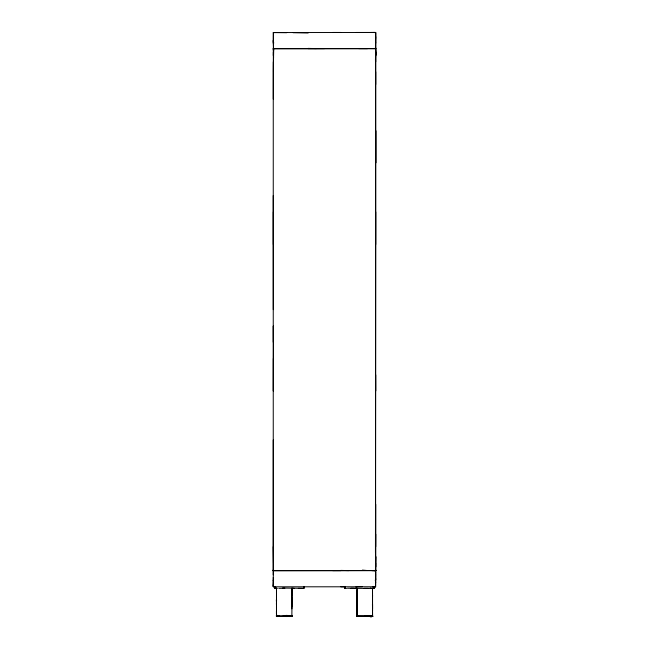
<?xml version="1.0" encoding="UTF-8"?>
<svg xmlns="http://www.w3.org/2000/svg" width="649" height="649" viewBox="0 0 649 649"><rect width="100%" height="100%" fill="white"/><g stroke="black" fill="none" stroke-linecap="round" stroke-linejoin="round"><path stroke-width="0.97" d="M273.286 309.646L273.245 195.609M273.261 439.981L273.245 570.86L273.716 570.625L273.261 570.544L273.245 358.524L273.261 71.788L273.716 48.618L273.245 48.083M273.286 99.078L273.343 48.643L273.261 50.184M273.343 358.524L273.343 391.104L273.464 325.944M274.657 587.71L274.876 588.375L274.657 586.542M276.482 592.87L276.482 588.237L276.506 615.577L279.378 615.658M356.926 606.661L356.926 602.118L357.015 616.509M356.918 595.182L357.031 615.577L372.494 615.577L372.518 588.237L372.567 610.944M374.343 586.542L374.384 588.156M375.657 570.39L375.739 504.338M375.455 552.624L375.739 211.898M375.706 244.486L375.706 71.788M375.706 84.475L375.706 48.675L358.767 48.618M356.934 615.577L357.015 588.237L357.291 594.192M375.706 546.709L375.739 534.2M273.343 211.898L273.343 244.486M273.286 342.234L273.343 325.944L273.464 342.234M375.706 374.814L375.657 391.104L375.536 374.814M274.146 586.81L375.536 586.785L375.657 573.602M273.245 43.126L273.464 32.458M291.872 615.577L291.985 602.118M292.074 616.339L276.79 616.526L276.401 615.763L291.79 615.658L291.985 616.509M375.763 49.113L375.657 48.643L375.706 61.85M375.739 37.942L375.739 43.126M276.482 608.884L276.482 595.182M276.506 615.577L276.482 606.661M291.985 599.814L292.042 595.182M273.716 32.45L273.278 32.555L375.649 32.491L375.657 48.618L375.657 32.466L373.021 32.45M273.286 55.498L273.586 50.038M344.838 586.582L344.944 588.367M375.657 37.942L375.706 32.499L375.292 32.994M273.245 570.398L273.351 586.769L275.298 586.785L273.261 586.704L273.716 586.258M372.51 615.641L372.412 616.518L371.001 616.55L372.599 616.339L372.518 608.884M372.518 597.494L372.567 595.182M375.739 51.888L375.43 60.292M292.042 588.237L291.661 595.182M357.015 590.549L357.25 615.658M356.934 615.398L357.015 612.721L356.958 614.1M276.409 604.406L276.571 599.814M291.888 604.406L291.985 597.494M356.918 616.242C354.184 616.777 388.199 616.217 364.787 616.509M273.245 49.113L273.343 48.643M291.985 615.398L292.042 616.469L291.636 615.658L291.872 616.518L291.206 616.55M304.113 586.582L304.057 588.367L282.599 588.043M291.888 595.182L291.985 592.87M374.311 586.647L374.238 588.359L371.804 588.367M371.763 570.641L375.755 570.86L375.657 586.785M372.567 608.884L372.567 604.406M273.245 586.558L273.464 583.808M375.536 568.711L375.755 556.566L375.649 570.536L332.742 570.641M375.471 40.352L375.706 36.652M369.816 616.469C371.569 618.164 373.289 614.676 372.429 616.534M374.27 586.582L374.124 588.375L350.647 588.367L357.242 588.375L354.93 588.367L356.796 588.319M276.433 614.1L276.433 610.944M344.887 587.491L344.887 588.359L346.428 588.367M273.245 570.86L273.351 570.658M372.567 614.944L372.575 615.577M372.599 615.925L371.763 616.55M303.805 588.156L304.032 586.582M276.571 615.763L276.466 616.461L277.999 616.412M273.261 574.819L273.351 570.731L340.863 570.625M372.591 616.339L372.21 616.339C372.777 615.366 372.023 615.447 372.534 616.461L372.161 615.658M273.245 32.685L273.464 48.626L273.261 40.538L273.716 43.126M276.807 615.577L276.466 616.461L276.401 615.398M375.755 570.86L375.755 570.398M375.536 48.626L375.755 48.083M375.755 570.09L375.739 570.544L375.657 570.09M375.763 570.09L375.649 570.536L375.292 570.09M276.417 615.577L276.401 616.339M273.464 570.09L273.343 570.625L374.871 570.641L375.722 570.731L375.292 571.161L375.706 572.54M375.657 570.625L375.739 570.544M374.311 588.359L372.299 588.359M375.698 48.691L375.292 48.862M375.292 48.083L375.657 48.618L273.351 48.521L274.811 48.529M276.79 615.398L276.433 616.469L276.807 615.69M375.536 586.801L373.029 586.558M375.536 586.785L375.292 586.258M291.79 615.658L286.022 615.398M273.261 48.732L273.716 49.113M357.364 615.69L356.966 616.469L357.364 615.658M374.124 588.375L374.368 587.223L374.238 588.359L372.615 588.31M303.805 588.375L298.353 588.335M289.235 616.534L292.009 616.461L291.888 615.723M274.665 588.327L274.657 586.639L274.657 588.335L276.393 588.156M286.022 616.469L288.432 616.226M375.292 570.625L375.706 570.593M276.482 616.339L279.184 616.339M292.018 615.69L284.205 615.723M278.819 588.359L284.797 588.237M354.192 588.319L347.41 588.237M286.022 616.534L292.009 616.461L282.396 616.339M291.758 588.367L294.07 588.335M356.041 586.785L362.393 586.704M308.153 48.634L324.5 48.626M370.879 32.466L375.292 32.45L356.041 32.466M340.863 586.81L344.911 586.793M274.616 588.237L274.73 586.631M293.032 32.685L308.153 32.994M367.456 48.675L273.343 48.87M332.742 32.45L340.863 32.458M364.203 588.367L368.413 588.375M274.657 588.335L277.399 588.359M356.958 615.763L356.991 616.461L361.266 616.509M344.822 587.491L344.887 588.359L345.787 588.375M286.712 32.685L273.351 32.555L273.716 32.994M368.194 615.658L370.993 615.723M308.153 48.391L316.258 48.586M340.863 570.398L348.748 570.625M356.991 616.461L358.572 616.509M287.734 616.412L289.235 616.469M364.787 615.577L366.539 615.658M362.393 570.09L367.456 570.544M344.83 587.223L345.195 588.375M371.666 615.666L372.429 615.763M276.79 616.469L277.237 616.55M370.173 588.043L371.601 588.335M375.292 48.618L375.722 48.74M273.261 586.704L273.237 584.879M357.112 615.763L357.339 616.412M273.245 570.09L273.464 570.617L273.237 570.09M375.292 580.003L375.706 582.591M375.649 48.74L375.739 55.498L375.657 50.184M291.709 598.419L291.888 602.118M375.706 578.705L375.763 580.003M273.237 580.003L273.343 585.722L273.237 582.591M372.429 604.406L372.518 606.661M273.343 51.888L273.562 57.866M273.464 562.999L273.261 546.709M375.657 562.999L375.755 566.788M291.985 604.406L292.042 606.661M276.433 588.237L276.482 590.549M292.074 592.87L291.985 588.237L291.888 608.884M344.862 586.639L344.895 588.327M273.343 61.85L273.464 71.788M276.571 614.1L276.588 615.577M273.261 577.415L273.286 581.293M375.609 42.445L375.609 579.111M375.755 130.692L375.739 163.029L375.706 130.692M276.482 602.118L276.409 599.814L276.482 602.118"/></g></svg>
